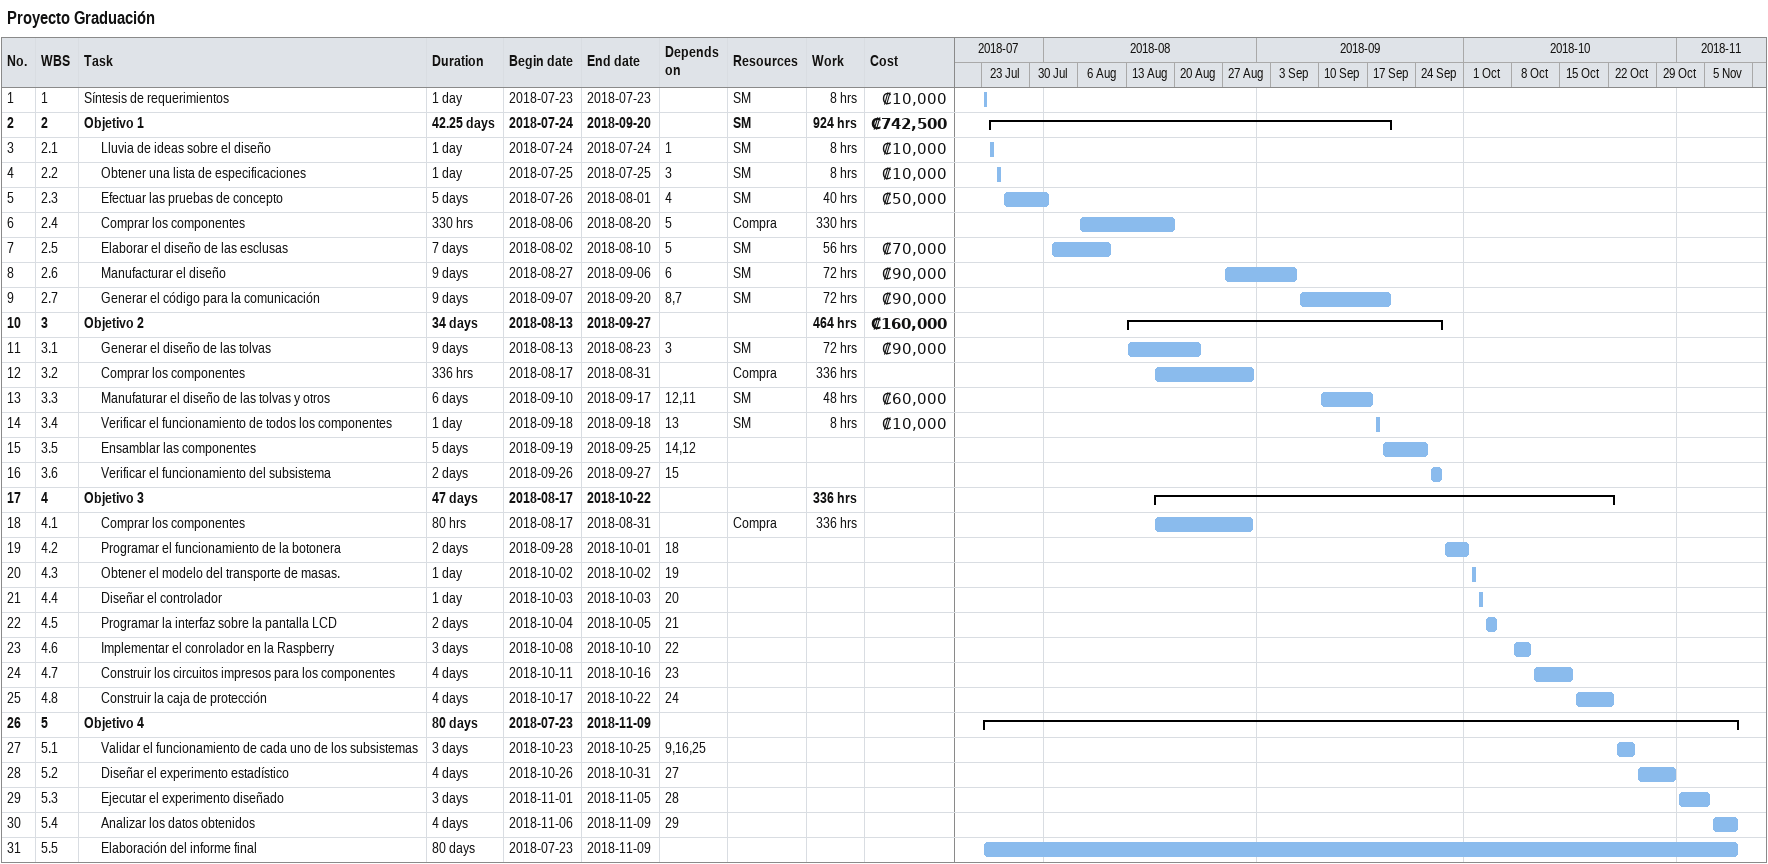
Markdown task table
Proyecto Graduación

| ID | WBS | Task | Duration | Start | Finish | Predecessors | Resources | Work (h) | Cost (₡) |
|---|---|---|---|---|---|---|---|---|---|
| 1 | 1 | Síntesis de requerimientos | 1d | 2018-07-23 | 2018-07-23 |  | SM | 8 | 10000 |
| 2 | 2 | **Objetivo 1** | 42.25d | 2018-07-24 | 2018-09-20 |  | SM | 924 | 742500 |
| 3 | 2.1 | Lluvia de ideas sobre el diseño | 1d | 2018-07-24 | 2018-07-24 | 1 | SM | 8 | 10000 |
| 4 | 2.2 | Obtener una lista de especificaciones | 1d | 2018-07-25 | 2018-07-25 | 3 | SM | 8 | 10000 |
| 5 | 2.3 | Efectuar las pruebas de concepto | 5d | 2018-07-26 | 2018-08-01 | 4 | SM | 40 | 50000 |
| 6 | 2.4 | Comprar los componentes | 330h | 2018-08-06 | 2018-08-20 | 5 | Compra | 330 |  |
| 7 | 2.5 | Elaborar el diseño de las esclusas | 7d | 2018-08-02 | 2018-08-10 | 5 | SM | 56 | 70000 |
| 8 | 2.6 | Manufacturar el diseño | 9d | 2018-08-27 | 2018-09-06 | 6 | SM | 72 | 90000 |
| 9 | 2.7 | Generar el código para la comunicación | 9d | 2018-09-07 | 2018-09-20 | 8, 7 | SM | 72 | 90000 |
| 10 | 3 | **Objetivo 2** | 34d | 2018-08-13 | 2018-09-27 |  |  | 464 | 160000 |
| 11 | 3.1 | Generar el diseño de las tolvas | 9d | 2018-08-13 | 2018-08-23 | 3 | SM | 72 | 90000 |
| 12 | 3.2 | Comprar los componentes | 336h | 2018-08-17 | 2018-08-31 |  | Compra | 336 |  |
| 13 | 3.3 | Manufaturar el diseño de las tolvas y otros | 6d | 2018-09-10 | 2018-09-17 | 12, 11 | SM | 48 | 60000 |
| 14 | 3.4 | Verificar el funcionamiento de todos los componentes | 1d | 2018-09-18 | 2018-09-18 | 13 | SM | 8 | 10000 |
| 15 | 3.5 | Ensamblar las componentes | 5d | 2018-09-19 | 2018-09-25 | 14, 12 |  |  |  |
| 16 | 3.6 | Verificar el funcionamiento del subsistema | 2d | 2018-09-26 | 2018-09-27 | 15 |  |  |  |
| 17 | 4 | **Objetivo 3** | 47d | 2018-08-17 | 2018-10-22 |  |  | 336 |  |
| 18 | 4.1 | Comprar los componentes | 80h | 2018-08-17 | 2018-08-31 |  | Compra | 336 |  |
| 19 | 4.2 | Programar el funcionamiento de la botonera | 2d | 2018-09-28 | 2018-10-01 | 18 |  |  |  |
| 20 | 4.3 | Obtener el modelo del transporte de masas. | 1d | 2018-10-02 | 2018-10-02 | 19 |  |  |  |
| 21 | 4.4 | Diseñar el controlador | 1d | 2018-10-03 | 2018-10-03 | 20 |  |  |  |
| 22 | 4.5 | Programar la interfaz sobre la pantalla LCD | 2d | 2018-10-04 | 2018-10-05 | 21 |  |  |  |
| 23 | 4.6 | Implementar el conrolador en la Raspberry | 3d | 2018-10-08 | 2018-10-10 | 22 |  |  |  |
| 24 | 4.7 | Construir los circuitos impresos para los componentes | 4d | 2018-10-11 | 2018-10-16 | 23 |  |  |  |
| 25 | 4.8 | Construir la caja de protección | 4d | 2018-10-17 | 2018-10-22 | 24 |  |  |  |
| 26 | 5 | **Objetivo 4** | 80d | 2018-07-23 | 2018-11-09 |  |  |  |  |
| 27 | 5.1 | Validar el funcionamiento de cada uno de los subsistemas | 3d | 2018-10-23 | 2018-10-25 | 9, 16, 25 |  |  |  |
| 28 | 5.2 | Diseñar el experimento estadístico | 4d | 2018-10-26 | 2018-10-31 | 27 |  |  |  |
| 29 | 5.3 | Ejecutar el experimento diseñado | 3d | 2018-11-01 | 2018-11-05 | 28 |  |  |  |
| 30 | 5.4 | Analizar los datos obtenidos | 4d | 2018-11-06 | 2018-11-09 | 29 |  |  |  |
| 31 | 5.5 | Elaboración del informe final | 80d | 2018-07-23 | 2018-11-09 |  |  |  |  |
